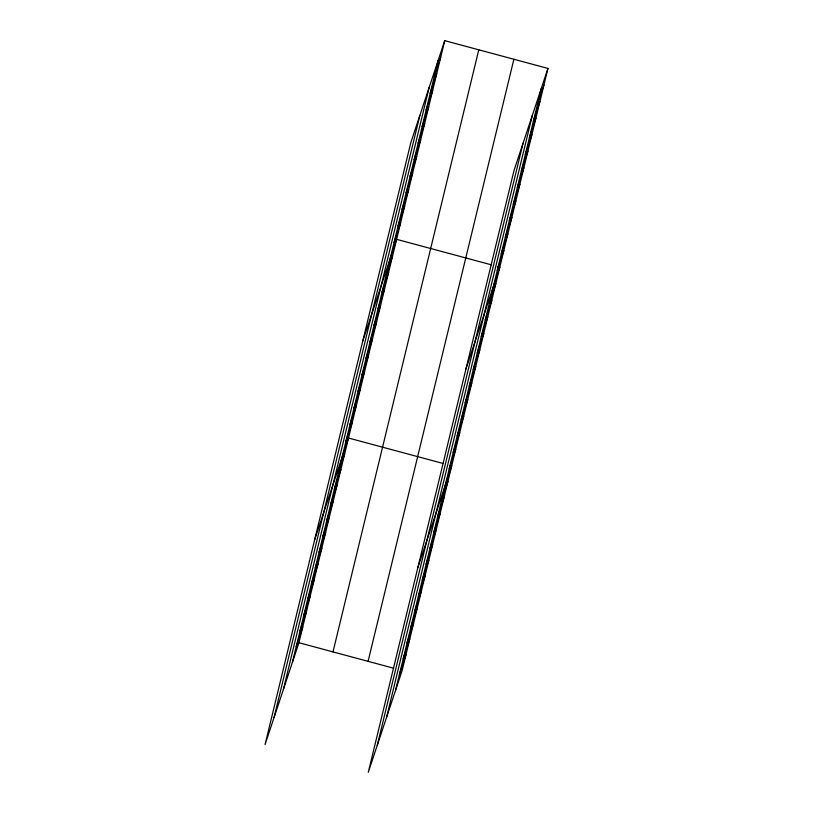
<?xml version="1.0" encoding="UTF-8"?>
<svg xmlns="http://www.w3.org/2000/svg" width="813" height="813" viewBox="0 0 813 813"><rect width="100%" height="100%" fill="white"/><g stroke="black" fill="none" stroke-linecap="round" stroke-linejoin="round"><path stroke-width="1.22" d="M274.072 717.462L419.864 115.375M283.371 689.526L429.162 87.438M292.385 662.402L438.187 60.325M444.731 40.65L410.85 142.499L265.058 744.576L298.93 642.727L444.731 40.65L547.942 68.424L402.15 670.501L368.269 772.35L514.07 170.273L547.942 68.424M332.995 651.894L478.786 49.817M368.086 661.335L513.887 59.258M377.293 745.236L523.084 143.149M386.592 717.29L532.383 115.212M395.606 690.176L541.397 88.099M434.172 76.879L440.717 57.205M430.168 93.434L436.713 73.759M426.154 109.999L432.699 90.324M422.15 126.554L428.695 106.879M418.136 143.108L424.681 123.434M414.132 159.663L420.677 139.988M410.118 176.228L416.663 156.553M406.104 192.783L412.648 173.108M402.1 209.337L408.644 189.663M398.085 225.892L404.63 206.217M394.081 242.457L400.626 222.782M362.74 341.186L396.612 239.337L491.316 264.814M386.063 275.566L392.608 255.892M382.049 292.121L388.594 272.446M378.045 308.686L384.59 289.011M374.031 325.241L380.575 305.566M370.027 341.795L376.571 322.121M366.013 358.35L372.557 338.675M362.009 374.915L368.553 355.24M357.994 391.47L364.539 371.795M353.99 408.024L360.535 388.35M349.976 424.579L356.521 404.904M345.972 441.144L352.517 421.469M314.621 539.873L348.503 438.024L443.207 463.501M338.147 473.44L344.692 453.766M334.336 489.192L340.881 469.518M330.525 504.934L337.07 485.259M326.704 520.686L333.249 501.011M322.893 536.428L329.438 516.753M319.082 552.179L325.627 532.505M315.271 567.921L321.816 548.247M311.45 583.673L317.995 563.998M307.639 599.415L314.184 579.74M303.828 615.167L310.373 595.492M300.017 630.908L306.562 611.234M296.206 646.66L302.751 626.986M537.393 104.653L543.938 84.979M533.379 121.208L539.923 101.534M529.375 137.763L535.919 118.088M525.361 154.328L531.905 134.653M521.357 170.882L527.901 151.208M517.342 187.437L523.887 167.763M513.338 203.992L519.883 184.317M509.324 220.557L515.869 200.882M505.32 237.111L511.865 217.437M501.306 253.666L507.851 233.992M497.302 270.221L503.847 250.546M465.951 368.96L499.832 267.111L497.404 266.451M489.284 303.34L495.828 283.666M485.27 319.895L491.814 300.221M481.266 336.45L487.81 316.775M477.251 353.015L483.796 333.34M473.247 369.569L479.792 349.895M469.233 386.124L475.778 366.45M465.229 402.679L471.774 383.004M461.215 419.244L467.76 399.569M457.211 435.798L463.745 416.124M453.197 452.353L459.741 432.679M449.183 468.908L455.727 449.233M417.841 567.647L451.723 465.798M441.368 501.215L447.912 481.54M437.557 516.966L444.091 497.292M433.736 532.708L440.28 513.033M429.925 548.46L436.469 528.785M426.114 564.202L432.658 544.527M422.303 579.954L428.847 560.279M418.482 595.695L425.026 576.021M414.671 611.447L421.215 591.773M410.86 627.189L417.404 607.514M407.049 642.931L413.593 623.266M403.238 658.682L409.782 639.008M399.417 674.424L405.961 654.76M298.93 642.727L393.634 668.215"/></g></svg>
